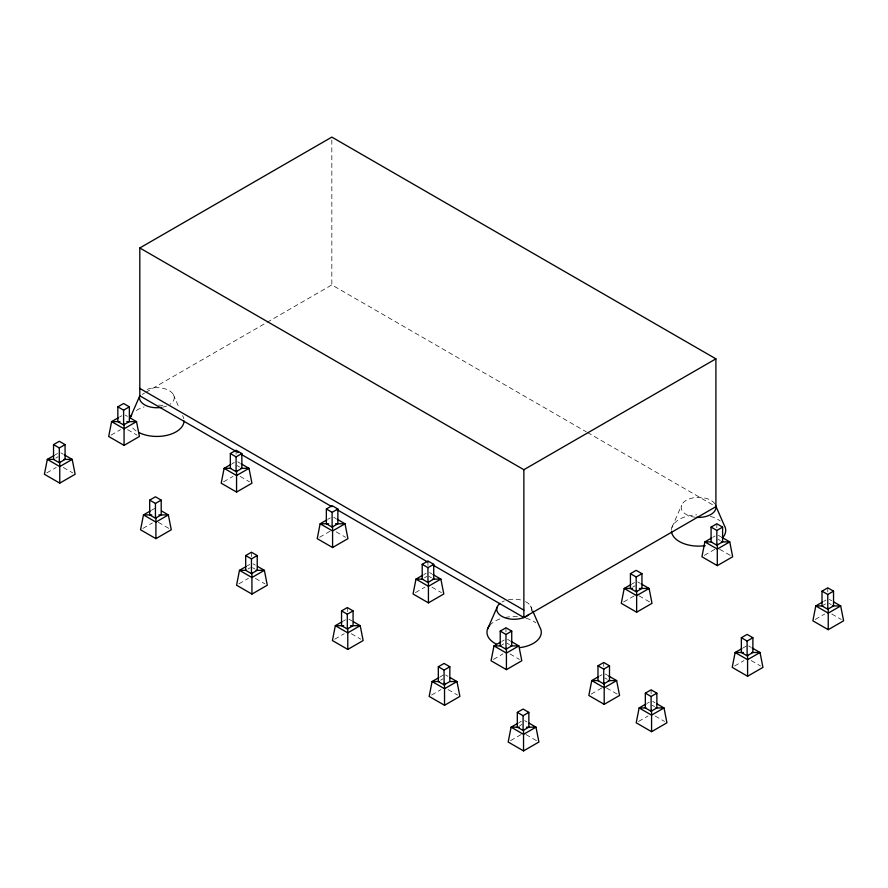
<?xml version="1.0" encoding="UTF-8"?>
<svg xmlns="http://www.w3.org/2000/svg" width="888" height="888" viewBox="0 0 888 888"><rect width="100%" height="100%" fill="white"/><g stroke="black" fill="none" stroke-linecap="round" stroke-linejoin="round"><path stroke-width="0.67" stroke-dasharray="4.44 3.33" d="M671.905 527.472L681.496 505.483M142.202 394.416L144.6 393.029M145.799 392.341L265.823 323.043M267.022 322.344L331.834 284.926L586.28 431.834M119.536 417.049L121.8 415.739M55.234 454.823L57.498 453.513M55.844 458.064L58.153 456.732M111.056 435.131L120.513 429.67M46.764 472.904L56.222 467.443M151.382 510.334L154.778 508.369M232.034 463.769L234.299 462.459M142.913 528.416L152.359 522.954M223.565 481.84L233.011 476.39M247.397 565.767L249.661 564.457M328.049 519.203L330.314 517.893M248.007 569.008L250.316 567.676M238.928 583.849L248.374 578.388M319.58 537.284L330.214 531.135M343.245 621.101L345.51 619.802M423.898 574.536L426.162 573.237M424.508 577.777L426.817 576.445M334.776 639.182L344.222 633.721M415.429 592.618L424.886 587.157M440.004 676.967L443.401 675.013M501.909 641.325L504.162 640.015M440.615 680.208L442.923 678.876M501.365 645.232L503.663 643.9M431.535 695.049L440.992 689.588M493.428 659.407L502.886 653.945M632.123 583.882L634.387 582.572M712.775 537.318L715.04 536.008M632.733 587.123L635.031 585.791M623.642 601.964L634.287 595.826M704.295 555.4L714.94 549.261M519.014 722.588L521.278 721.278M599.678 676.023L601.931 674.714M519.624 725.829L521.933 724.497M510.545 740.659L521.178 734.52M591.197 694.094L601.831 687.956M647.041 703.363L649.306 702.064M743.056 647.929L746.453 645.976M823.709 601.365L825.973 600.066M823.165 605.272L825.474 603.94M638.572 721.445L648.018 715.983M734.587 666.011L744.033 660.55M815.24 619.447L824.697 613.985M587.479 432.523L713.508 505.283M718.425 535.353L720.69 536.663M829.37 599.411L831.634 600.71M717.992 539.227L720.29 540.559M828.926 603.274L831.235 604.606M719.657 549.261L730.302 555.4M831.779 613.985L841.236 619.447M637.773 581.929L640.037 583.227M748.717 645.976L750.982 647.274M639.005 595.826L649.65 601.964M751.126 660.55L760.583 666.011M237.695 461.804L239.96 463.114M333.71 517.238L335.975 518.548M429.559 572.582L431.823 573.881M605.327 674.059L607.592 675.368M652.702 701.409L654.956 702.719M237.251 465.678L239.56 467.01M429.115 576.445L431.424 577.777M604.895 677.933L607.192 679.265M652.258 705.283L654.567 706.604M240.104 476.39L249.561 481.84M336.119 531.823L345.576 537.284M431.968 587.157L441.425 592.618M606.56 687.956L617.193 694.094M655.111 715.983L664.568 721.445M125.186 415.085L127.45 416.394M507.559 639.36L509.823 640.67M507.126 643.234L509.423 644.566M127.606 429.67L137.063 435.131M509.978 653.945L519.425 659.407M60.895 452.858L63.159 454.168M253.058 563.802L255.322 565.112M348.906 619.147L352.303 621.101M445.665 675.013L447.929 676.312M524.675 720.623L526.939 721.933M252.614 567.676L254.923 569.008M63.303 467.443L72.761 472.904M158.275 522.266L168.909 528.416M255.467 578.388L264.924 583.849M351.315 633.721L360.772 639.182M448.074 689.588L457.531 695.049M525.907 734.52L536.541 740.659M530.558 605.949L532.19 609.69M173.293 394.416L179.276 408.147M827.771 587.834L827.771 591.863M716.838 523.776L716.838 527.816M651.104 689.832L651.104 693.861M603.74 662.481L603.74 666.511M505.971 627.783L505.971 631.823M427.961 561.005L427.961 566.378M347.308 607.57L347.308 611.599M331.834 139.871L331.834 284.926M251.459 552.225L251.459 557.609M236.097 450.227L236.097 454.256M671.417 530.192A27.162 15.684 0 0 1 696.636 514.807M710.433 516.339A27.162 15.684 0 0 1 720.235 520.99M695.271 517.238A17.383 10.034 0 0 1 685.436 500.81A17.383 10.034 0 0 1 714.995 504.107M489.699 625.43A27.162 15.684 0 0 1 501.343 618.459M505.25 617.471A27.162 15.684 0 0 1 519.269 616.894M525.996 618.181A27.162 15.684 0 0 1 535.797 622.832M525.507 601.642A17.383 10.034 0 0 1 529.759 613.619M502.031 602.02A17.383 10.034 0 0 1 504.384 600.921M508.447 599.744A17.383 10.034 0 0 1 521.722 600.199M136.086 430.858A27.162 15.684 0 0 1 131.835 426.839M136.341 410.489A27.162 15.684 0 0 1 144.078 406.926M158.486 405.106A27.162 15.684 0 0 1 166.123 406.016M182.54 415.628A27.162 15.684 0 0 1 183.772 418.625M147.131 389.388A17.383 10.034 0 0 1 169.874 391.042A17.383 10.034 0 0 1 170.008 404.273M166.611 406.016A17.383 10.034 0 0 1 162.548 407.181"/><path stroke-width="1.33" d="M487.468 629.315L497.058 607.325M131.724 414.84A27.162 15.684 0 0 0 130.203 417.793L139.805 395.804L139.805 247.974L331.834 137.107L715.906 358.841L715.906 506.671L523.865 617.537L432.656 564.879M117.838 406.837L123.599 403.507L129.359 406.837L129.359 421.622L123.599 424.941L117.838 421.622L117.838 406.837L123.599 410.167L129.359 406.837M53.535 444.611L59.307 441.281L65.068 444.611L65.068 459.396L59.307 462.726L53.535 459.396L53.535 444.611L59.307 447.941L65.068 444.611M118.404 417.704L111.611 421.622L108.691 436.485L124.065 445.365L139.427 436.485L136.508 421.622L129.715 417.704M54.101 455.477L47.319 459.396L44.4 474.27L59.762 483.139L75.125 474.27L72.206 459.396L64.291 454.823M149.684 500.122L155.444 496.792L161.205 500.122L161.205 514.907L155.444 518.226L149.684 514.907L149.684 500.122L155.444 503.452L161.205 500.122M230.336 453.557L236.097 450.227L241.858 453.557L241.858 468.342L236.097 471.661L230.336 468.342L230.336 453.557L236.097 456.876L241.858 453.557M150.25 510.989L143.468 514.907L140.548 529.77L155.911 538.65L171.273 529.77L168.354 514.907L161.561 510.989M230.902 464.424L224.12 468.342L221.201 483.205L236.563 492.074L251.926 483.205L249.006 468.342L241.092 463.769M245.699 555.555L251.459 552.225L257.22 555.555L257.22 570.34L251.459 573.659L245.699 570.34L245.699 555.555L251.459 558.885L257.22 555.555M326.351 508.991L332.112 505.661L337.873 508.991L337.873 523.776L332.112 527.095L326.351 523.776L326.351 508.991L332.112 512.321L337.873 508.991M246.265 566.422L239.483 570.34L236.563 585.214L251.926 594.083L267.288 585.214L264.369 570.34L257.576 566.422M326.917 519.857L320.135 523.776L317.216 538.65L332.578 547.519L347.941 538.65L345.021 523.776L337.107 519.203M139.805 247.974L523.865 469.708L715.906 358.841M341.547 610.889L347.308 607.57L353.069 610.889L353.069 625.674L347.308 629.004L341.547 625.674L341.547 610.889L347.308 614.219L353.069 610.889M422.2 564.324L427.961 561.005L433.733 564.324L433.733 579.109L427.961 582.439L422.2 579.109L422.2 564.324L427.961 567.654L433.733 564.324M342.113 621.755L335.331 625.674L332.412 640.548L347.774 649.417L363.137 640.548L360.217 625.674L353.424 621.755M422.766 575.191L415.984 579.109L413.064 593.983L428.427 602.852L443.789 593.983L440.87 579.109L432.956 574.536M438.317 666.755L444.078 663.436L449.839 666.755L449.839 681.54L444.078 684.87L438.317 681.54L438.317 666.755L444.078 670.085L449.839 666.755M500.21 631.113L505.971 627.783L511.732 631.113L511.732 645.898L505.971 649.217L500.21 645.898L500.21 631.113L505.971 634.443L511.732 631.113M438.872 677.622L432.09 681.54L429.17 696.414L444.533 705.283L459.895 696.414L456.976 681.54L450.194 677.622M500.776 641.98L493.983 645.898L491.064 660.772L506.426 669.641L521.789 660.772L518.87 645.898L510.955 641.325M630.425 573.67L636.185 570.351L641.946 573.67L641.946 588.455L636.185 591.785L630.425 588.455L630.425 573.67L636.185 577L641.946 573.67M711.077 527.106L716.838 523.776L722.599 527.106L722.599 541.891L716.838 545.221L711.077 541.891L711.077 527.106L716.838 530.436L722.599 527.106M630.991 584.537L624.197 588.455L621.278 603.329L636.64 612.198L652.003 603.329L649.095 588.455L641.169 583.882M711.643 537.973L704.861 541.891L701.942 556.765L717.304 565.634L732.667 556.765L729.747 541.891L721.822 537.318M517.327 712.376L523.088 709.046L528.848 712.376L528.848 727.161L523.088 730.48L517.327 727.161L517.327 712.376L523.088 715.695L528.848 712.376M597.979 665.811L603.74 662.481L609.501 665.811L609.501 680.596L603.74 683.915L597.979 680.596L597.979 665.811L603.74 669.13L609.501 665.811M517.893 723.243L511.1 727.161L508.18 742.024L523.543 750.893L538.905 742.024L535.986 727.161L529.204 723.243M598.545 676.667L591.752 680.596L588.833 695.459L604.195 704.328L619.558 695.459L616.638 680.596L608.724 676.023M645.343 693.151L651.104 689.832L656.865 693.151L656.865 707.936L651.104 711.266L645.343 707.936L645.343 693.151L651.104 696.481L656.865 693.151M741.358 637.717L747.119 634.398L752.88 637.717L752.88 652.502L747.119 655.832L741.358 652.502L741.358 637.717L747.119 641.047L752.88 637.717M822.01 591.153L827.771 587.834L833.532 591.153L833.532 605.938L827.771 609.268L822.01 605.938L822.01 591.153L827.771 594.483L833.532 591.153M645.909 704.018L639.127 707.936L636.208 722.81L651.57 731.679L666.932 722.81L664.013 707.936L657.22 704.018M741.924 648.584L735.142 652.502L732.223 667.376L747.585 676.245L762.947 667.376L760.028 652.502L752.114 647.929M822.577 602.02L815.795 605.938L812.875 620.812L828.238 629.681L843.6 620.812L840.681 605.938L833.899 602.02M119.913 421.622L111.611 421.622L124.065 428.804L136.508 421.622L126.829 421.622M54.235 459.396L47.319 459.396L59.762 466.577L72.206 459.396L63.914 459.396M231.035 468.342L224.12 468.342L236.563 475.524L249.006 468.342L240.715 468.342M151.759 514.907L143.468 514.907L155.911 522.089L168.354 514.907L158.908 514.907M328.66 523.776L320.135 523.776L332.578 530.957L345.021 523.776L335.575 523.776M711.765 541.891L704.861 541.891L717.304 549.073L729.747 541.891L721.445 541.891M246.398 570.34L239.483 570.34L251.926 577.522L264.369 570.34L256.077 570.34M422.899 579.109L415.984 579.109L428.427 586.291L440.87 579.109L432.578 579.109M632.5 588.455L624.197 588.455L636.64 595.637L649.095 588.455L639.415 588.455M822.71 605.938L815.795 605.938L828.238 613.12L840.681 605.938L832.389 605.938M343.623 625.674L335.331 625.674L347.774 632.855L360.217 625.674L350.538 625.674M500.899 645.898L493.983 645.898L506.426 653.08L518.87 645.898L510.578 645.898M743.434 652.502L735.142 652.502L747.585 659.684L760.028 652.502L751.736 652.502M598.667 680.596L591.752 680.596L604.195 687.778L616.638 680.596L608.347 680.596M439.005 681.54L432.09 681.54L444.533 688.722L456.976 681.54L450.061 681.54M646.031 707.936L639.127 707.936L651.57 715.129L664.013 707.936L655.71 707.936M519.391 727.161L511.1 727.161L523.543 734.343L535.986 727.161L526.54 727.161M139.805 388.411L523.865 610.145M238.217 452.625L139.805 395.804A17.383 10.034 0 0 0 161.472 407.381M240.615 454.012L331.834 506.671M336.641 509.446L427.85 562.104M715.539 505.35L724.231 525.319A27.162 15.684 0 0 1 722.999 537.296M532.733 610.944L539.793 627.161A27.162 15.684 0 0 1 519.58 647.652M828.238 608.336L828.238 629.681M827.771 594.483L827.771 609.268M747.585 654.9L747.585 676.245M747.119 641.047L747.119 655.832M717.304 544.289L717.304 565.634M716.838 530.436L716.838 545.221M651.57 710.333L651.57 731.679M651.104 696.481L651.104 711.266M636.64 590.853L636.64 612.198M636.185 577L636.185 591.785M604.195 682.983L604.195 704.328M603.74 669.13L603.74 683.915M523.865 469.708L523.865 617.537M523.543 729.548L523.543 750.893M523.088 715.695L523.088 730.48M506.426 648.284L506.426 669.641M505.971 634.443L505.971 649.217M444.533 682.739L444.533 705.283M444.078 670.085L444.078 684.87M428.427 581.507L428.427 602.852M427.961 567.654L427.961 582.439M347.774 628.071L347.774 649.417M347.308 614.219L347.308 629.004M332.578 526.162L332.578 547.519M332.112 512.321L332.112 527.095M251.926 572.738L251.926 594.083M251.459 558.885L251.459 573.659M236.563 470.729L236.563 492.074M236.097 456.876L236.097 471.661M155.911 517.293L155.911 538.65M155.444 503.452L155.444 518.226M124.065 424.009L124.065 445.365M123.599 410.167L123.599 424.941M59.762 461.793L59.762 483.139M59.307 447.941L59.307 462.726M529.037 614.385A17.383 10.034 0 0 1 504.562 617.604A17.383 10.034 0 0 1 500.055 603.341M715.906 506.671A17.383 10.034 0 0 1 696.392 517.338M705.183 545.654A27.162 15.684 0 0 1 671.472 531.557M496.348 644.133A27.162 15.684 0 0 1 489.699 625.43M184.027 421.001A27.162 15.684 0 0 1 167.954 435.076A27.162 15.684 0 0 1 139.083 432.611"/></g></svg>
